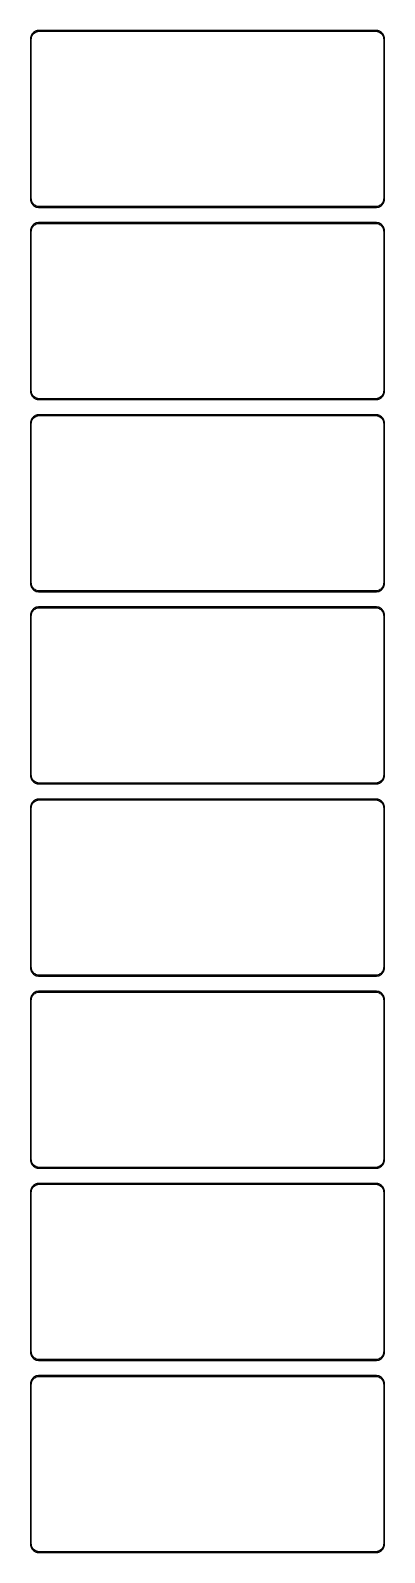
# Model space of a CAD drawing. Header units: metres. Extents: x -105 to 105, y 1658 to 3358.
# Drawn here: x -105 to 105, y 2456 to 3358 of the extents above; entities that cross this region are included whole.
import ezdxf

# ---------------------------------------------------------------- set-up
doc = ezdxf.new("R2010")
doc.units = ezdxf.units.M

msp = doc.modelspace()

# ---------------------------------------------------------------- linework, layer by layer
for p, q in [((-104.961, 3354.13), (-105, 3353.5)), ((-105, 3353.5), (-105, 3258.5)), ((-104.843, 3354.74), (-104.961, 3354.13)), ((-104.649, 3355.34), (-104.843, 3354.74)), ((-104.382, 3355.91), (-104.649, 3355.34)), ((-104.5, 3353.25), (-104.463, 3353.85)), ((-104.5, 3258.75), (-104.5, 3353.25)), ((-104.463, 3353.85), (-104.351, 3354.43)), ((-104.045, 3356.44), (-104.382, 3355.91)), ((-104.351, 3354.43), (-104.166, 3355)), ((-104.166, 3355), (-103.912, 3355.54)), ((-103.645, 3356.92), (-104.045, 3356.44)), ((-103.912, 3355.54), (-103.593, 3356.04)), ((-103.187, 3357.35), (-103.645, 3356.92)), ((-103.593, 3356.04), (-103.213, 3356.5)), ((-103.213, 3356.5), (-102.778, 3356.91)), ((-102.679, 3357.72), (-103.187, 3357.35)), ((-102.778, 3356.91), (-102.295, 3357.26)), ((-102.129, 3358.02), (-102.679, 3357.72)), ((-102.295, 3357.26), (-101.772, 3357.55)), ((-101.545, 3358.26), (-102.129, 3358.02)), ((-101.772, 3357.55), (-101.218, 3357.77)), ((-100.937, 3358.41), (-101.545, 3358.26)), ((-101.218, 3357.77), (-100.64, 3357.92)), ((-100.314, 3358.49), (-100.937, 3358.41)), ((-100.64, 3357.92), (-100.048, 3357.99)), ((100.314, 3358.49), (-100.314, 3358.49)), ((-100.048, 3357.99), (100.048, 3357.99)), ((100.048, 3357.99), (100.64, 3357.92)), ((100.937, 3358.41), (100.314, 3358.49)), ((100.64, 3357.92), (101.218, 3357.77)), ((101.545, 3358.26), (100.937, 3358.41)), ((101.218, 3357.77), (101.772, 3357.55)), ((102.129, 3358.02), (101.545, 3358.26)), ((101.772, 3357.55), (102.295, 3357.26)), ((102.679, 3357.72), (102.129, 3358.02)), ((102.295, 3357.26), (102.778, 3356.91)), ((103.187, 3357.35), (102.679, 3357.72)), ((102.778, 3356.91), (103.213, 3356.5)), ((103.645, 3356.92), (103.187, 3357.35)), ((103.213, 3356.5), (103.593, 3356.04)), ((103.593, 3356.04), (103.912, 3355.54)), ((104.045, 3356.44), (103.645, 3356.92)), ((103.912, 3355.54), (104.166, 3355)), ((104.382, 3355.91), (104.045, 3356.44)), ((104.166, 3355), (104.351, 3354.43)), ((104.351, 3354.43), (104.463, 3353.85)), ((104.649, 3355.34), (104.382, 3355.91)), ((104.463, 3353.85), (104.5, 3353.25)), ((104.5, 3353.25), (104.5, 3258.75)), ((104.843, 3354.74), (104.649, 3355.34)), ((104.961, 3354.13), (104.843, 3354.74)), ((105, 3353.5), (104.961, 3354.13)), ((105, 3258.5), (105, 3353.5)), ((-105, 3258.5), (-104.961, 3257.87)), ((-104.961, 3257.87), (-104.843, 3257.26)), ((-104.843, 3257.26), (-104.649, 3256.66)), ((-104.649, 3256.66), (-104.382, 3256.09)), ((-104.463, 3258.15), (-104.5, 3258.75)), ((-104.351, 3257.57), (-104.463, 3258.15)), ((-104.382, 3256.09), (-104.045, 3255.56)), ((-104.166, 3257), (-104.351, 3257.57)), ((-103.912, 3256.46), (-104.166, 3257)), ((-104.045, 3255.56), (-103.645, 3255.08)), ((-103.593, 3255.96), (-103.912, 3256.46)), ((-103.645, 3255.08), (-103.187, 3254.65)), ((-103.213, 3255.5), (-103.593, 3255.96)), ((-102.778, 3255.09), (-103.213, 3255.5)), ((-103.187, 3254.65), (-102.679, 3254.28)), ((-102.295, 3254.74), (-102.778, 3255.09)), ((-102.679, 3254.28), (-102.129, 3253.98)), ((-101.772, 3254.45), (-102.295, 3254.74)), ((-102.129, 3253.98), (-101.545, 3253.74)), ((-101.218, 3254.23), (-101.772, 3254.45)), ((-101.545, 3253.74), (-100.937, 3253.59)), ((-100.64, 3254.08), (-101.218, 3254.23)), ((-100.937, 3253.59), (-100.314, 3253.51)), ((-100.048, 3254.01), (-100.64, 3254.08)), ((-100.314, 3253.51), (100.314, 3253.51)), ((100.048, 3254.01), (-100.048, 3254.01)), ((100.64, 3254.08), (100.048, 3254.01)), ((100.314, 3253.51), (100.937, 3253.59)), ((101.218, 3254.23), (100.64, 3254.08)), ((100.937, 3253.59), (101.545, 3253.74)), ((101.772, 3254.45), (101.218, 3254.23)), ((101.545, 3253.74), (102.129, 3253.98)), ((102.295, 3254.74), (101.772, 3254.45)), ((102.129, 3253.98), (102.679, 3254.28)), ((102.778, 3255.09), (102.295, 3254.74)), ((102.679, 3254.28), (103.187, 3254.65)), ((103.213, 3255.5), (102.778, 3255.09)), ((103.187, 3254.65), (103.645, 3255.08)), ((103.593, 3255.96), (103.213, 3255.5)), ((103.912, 3256.46), (103.593, 3255.96)), ((103.645, 3255.08), (104.045, 3255.56)), ((104.166, 3257), (103.912, 3256.46)), ((104.045, 3255.56), (104.382, 3256.09)), ((104.351, 3257.57), (104.166, 3257)), ((104.463, 3258.15), (104.351, 3257.57)), ((104.382, 3256.09), (104.649, 3256.66)), ((104.5, 3258.75), (104.463, 3258.15)), ((104.649, 3256.66), (104.843, 3257.26)), ((104.843, 3257.26), (104.961, 3257.87)), ((104.961, 3257.87), (105, 3258.5)), ((-104.382, 3241.91), (-104.649, 3241.34)), ((-104.045, 3242.44), (-104.382, 3241.91)), ((-103.645, 3242.92), (-104.045, 3242.44)), ((-103.912, 3241.54), (-103.593, 3242.04)), ((-103.187, 3243.35), (-103.645, 3242.92)), ((-103.593, 3242.04), (-103.213, 3242.5)), ((-103.213, 3242.5), (-102.778, 3242.91)), ((-102.679, 3243.72), (-103.187, 3243.35)), ((-102.778, 3242.91), (-102.295, 3243.26)), ((-102.129, 3244.02), (-102.679, 3243.72)), ((-102.295, 3243.26), (-101.772, 3243.55)), ((-101.545, 3244.26), (-102.129, 3244.02)), ((-101.772, 3243.55), (-101.218, 3243.77)), ((-100.937, 3244.41), (-101.545, 3244.26)), ((-101.218, 3243.77), (-100.64, 3243.92)), ((-100.314, 3244.49), (-100.937, 3244.41)), ((-100.64, 3243.92), (-100.048, 3243.99)), ((100.314, 3244.49), (-100.314, 3244.49)), ((-100.048, 3243.99), (100.048, 3243.99)), ((100.048, 3243.99), (100.64, 3243.92)), ((100.937, 3244.41), (100.314, 3244.49)), ((100.64, 3243.92), (101.218, 3243.77)), ((101.545, 3244.26), (100.937, 3244.41)), ((101.218, 3243.77), (101.772, 3243.55)), ((102.129, 3244.02), (101.545, 3244.26)), ((101.772, 3243.55), (102.295, 3243.26)), ((102.679, 3243.72), (102.129, 3244.02)), ((102.295, 3243.26), (102.778, 3242.91)), ((103.187, 3243.35), (102.679, 3243.72)), ((102.778, 3242.91), (103.213, 3242.5)), ((103.645, 3242.92), (103.187, 3243.35)), ((103.213, 3242.5), (103.593, 3242.04)), ((103.593, 3242.04), (103.912, 3241.54)), ((104.045, 3242.44), (103.645, 3242.92)), ((104.382, 3241.91), (104.045, 3242.44)), ((104.649, 3241.34), (104.382, 3241.91)), ((-104.961, 3240.13), (-105, 3239.5)), ((-105, 3239.5), (-105, 3144.5)), ((-104.843, 3240.74), (-104.961, 3240.13)), ((-104.649, 3241.34), (-104.843, 3240.74)), ((-104.5, 3239.25), (-104.463, 3239.85)), ((-104.5, 3144.75), (-104.5, 3239.25)), ((-104.463, 3239.85), (-104.351, 3240.43)), ((-104.351, 3240.43), (-104.166, 3241)), ((-104.166, 3241), (-103.912, 3241.54)), ((103.912, 3241.54), (104.166, 3241)), ((104.166, 3241), (104.351, 3240.43)), ((104.351, 3240.43), (104.463, 3239.85)), ((104.463, 3239.85), (104.5, 3239.25)), ((104.5, 3239.25), (104.5, 3144.75)), ((104.843, 3240.74), (104.649, 3241.34)), ((104.961, 3240.13), (104.843, 3240.74)), ((105, 3239.5), (104.961, 3240.13)), ((105, 3144.5), (105, 3239.5)), ((-105, 3144.5), (-104.961, 3143.87)), ((-104.961, 3143.87), (-104.843, 3143.26)), ((-104.843, 3143.26), (-104.649, 3142.66)), ((-104.649, 3142.66), (-104.382, 3142.09)), ((-104.463, 3144.15), (-104.5, 3144.75)), ((-104.351, 3143.57), (-104.463, 3144.15)), ((-104.166, 3143), (-104.351, 3143.57)), ((-103.912, 3142.46), (-104.166, 3143)), ((-103.593, 3141.96), (-103.912, 3142.46)), ((103.912, 3142.46), (103.593, 3141.96)), ((104.166, 3143), (103.912, 3142.46)), ((104.351, 3143.57), (104.166, 3143)), ((104.463, 3144.15), (104.351, 3143.57)), ((104.382, 3142.09), (104.649, 3142.66)), ((104.5, 3144.75), (104.463, 3144.15)), ((104.649, 3142.66), (104.843, 3143.26)), ((104.843, 3143.26), (104.961, 3143.87)), ((104.961, 3143.87), (105, 3144.5)), ((-104.382, 3142.09), (-104.045, 3141.56)), ((-104.045, 3141.56), (-103.645, 3141.08)), ((-103.645, 3141.08), (-103.187, 3140.65)), ((-103.213, 3141.5), (-103.593, 3141.96)), ((-102.778, 3141.09), (-103.213, 3141.5)), ((-103.187, 3140.65), (-102.679, 3140.28)), ((-102.295, 3140.74), (-102.778, 3141.09)), ((-102.679, 3140.28), (-102.129, 3139.98)), ((-101.772, 3140.45), (-102.295, 3140.74)), ((-102.129, 3139.98), (-101.545, 3139.74)), ((-101.218, 3140.23), (-101.772, 3140.45)), ((-101.545, 3139.74), (-100.937, 3139.59)), ((-100.64, 3140.08), (-101.218, 3140.23)), ((-100.937, 3139.59), (-100.314, 3139.51)), ((-100.048, 3140.01), (-100.64, 3140.08)), ((-100.314, 3139.51), (100.314, 3139.51)), ((100.048, 3140.01), (-100.048, 3140.01)), ((100.64, 3140.08), (100.048, 3140.01)), ((100.314, 3139.51), (100.937, 3139.59)), ((101.218, 3140.23), (100.64, 3140.08)), ((100.937, 3139.59), (101.545, 3139.74)), ((101.772, 3140.45), (101.218, 3140.23)), ((101.545, 3139.74), (102.129, 3139.98)), ((102.295, 3140.74), (101.772, 3140.45)), ((102.129, 3139.98), (102.679, 3140.28)), ((102.778, 3141.09), (102.295, 3140.74)), ((102.679, 3140.28), (103.187, 3140.65)), ((103.213, 3141.5), (102.778, 3141.09)), ((103.187, 3140.65), (103.645, 3141.08)), ((103.593, 3141.96), (103.213, 3141.5)), ((103.645, 3141.08), (104.045, 3141.56)), ((104.045, 3141.56), (104.382, 3142.09)), ((-104.961, 3126.13), (-105, 3125.5)), ((-105, 3125.5), (-105, 3030.5)), ((-104.843, 3126.74), (-104.961, 3126.13)), ((-104.649, 3127.34), (-104.843, 3126.74)), ((-104.382, 3127.91), (-104.649, 3127.34)), ((-104.5, 3125.25), (-104.463, 3125.85)), ((-104.5, 3030.75), (-104.5, 3125.25)), ((-104.463, 3125.85), (-104.351, 3126.43)), ((-104.045, 3128.44), (-104.382, 3127.91)), ((-104.351, 3126.43), (-104.166, 3127)), ((-104.166, 3127), (-103.912, 3127.54)), ((-103.645, 3128.92), (-104.045, 3128.44)), ((-103.912, 3127.54), (-103.593, 3128.04)), ((-103.187, 3129.35), (-103.645, 3128.92)), ((-103.593, 3128.04), (-103.213, 3128.5)), ((-103.213, 3128.5), (-102.778, 3128.91)), ((-102.679, 3129.72), (-103.187, 3129.35)), ((-102.778, 3128.91), (-102.295, 3129.26)), ((-102.129, 3130.02), (-102.679, 3129.72)), ((-102.295, 3129.26), (-101.772, 3129.55)), ((-101.545, 3130.26), (-102.129, 3130.02)), ((-101.772, 3129.55), (-101.218, 3129.77)), ((-100.937, 3130.41), (-101.545, 3130.26)), ((-101.218, 3129.77), (-100.64, 3129.92)), ((-100.314, 3130.49), (-100.937, 3130.41)), ((-100.64, 3129.92), (-100.048, 3129.99)), ((100.314, 3130.49), (-100.314, 3130.49)), ((-100.048, 3129.99), (100.048, 3129.99)), ((100.048, 3129.99), (100.64, 3129.92)), ((100.937, 3130.41), (100.314, 3130.49)), ((100.64, 3129.92), (101.218, 3129.77)), ((101.545, 3130.26), (100.937, 3130.41)), ((101.218, 3129.77), (101.772, 3129.55)), ((102.129, 3130.02), (101.545, 3130.26)), ((101.772, 3129.55), (102.295, 3129.26)), ((102.679, 3129.72), (102.129, 3130.02)), ((102.295, 3129.26), (102.778, 3128.91)), ((103.187, 3129.35), (102.679, 3129.72)), ((102.778, 3128.91), (103.213, 3128.5)), ((103.645, 3128.92), (103.187, 3129.35)), ((103.213, 3128.5), (103.593, 3128.04)), ((103.593, 3128.04), (103.912, 3127.54)), ((104.045, 3128.44), (103.645, 3128.92)), ((103.912, 3127.54), (104.166, 3127)), ((104.382, 3127.91), (104.045, 3128.44)), ((104.166, 3127), (104.351, 3126.43)), ((104.351, 3126.43), (104.463, 3125.85)), ((104.649, 3127.34), (104.382, 3127.91)), ((104.463, 3125.85), (104.5, 3125.25)), ((104.5, 3125.25), (104.5, 3030.75)), ((104.843, 3126.74), (104.649, 3127.34)), ((104.961, 3126.13), (104.843, 3126.74)), ((105, 3125.5), (104.961, 3126.13)), ((105, 3030.5), (105, 3125.5)), ((-105, 3030.5), (-104.961, 3029.87)), ((-104.961, 3029.87), (-104.843, 3029.26)), ((-104.843, 3029.26), (-104.649, 3028.66)), ((-104.649, 3028.66), (-104.382, 3028.09)), ((-104.463, 3030.15), (-104.5, 3030.75)), ((-104.351, 3029.57), (-104.463, 3030.15)), ((-104.382, 3028.09), (-104.045, 3027.56)), ((-104.166, 3029), (-104.351, 3029.57)), ((-103.912, 3028.46), (-104.166, 3029)), ((-104.045, 3027.56), (-103.645, 3027.08)), ((-103.593, 3027.96), (-103.912, 3028.46)), ((-103.645, 3027.08), (-103.187, 3026.65)), ((-103.213, 3027.5), (-103.593, 3027.96)), ((-102.778, 3027.09), (-103.213, 3027.5)), ((-103.187, 3026.65), (-102.679, 3026.28)), ((-102.295, 3026.74), (-102.778, 3027.09)), ((-102.679, 3026.28), (-102.129, 3025.98)), ((-101.772, 3026.45), (-102.295, 3026.74)), ((-102.129, 3025.98), (-101.545, 3025.74)), ((-101.218, 3026.23), (-101.772, 3026.45)), ((-101.545, 3025.74), (-100.937, 3025.59)), ((-100.64, 3026.08), (-101.218, 3026.23)), ((-100.937, 3025.59), (-100.314, 3025.51)), ((-100.048, 3026.01), (-100.64, 3026.08)), ((-100.314, 3025.51), (100.314, 3025.51)), ((100.048, 3026.01), (-100.048, 3026.01)), ((100.64, 3026.08), (100.048, 3026.01)), ((100.314, 3025.51), (100.937, 3025.59)), ((101.218, 3026.23), (100.64, 3026.08)), ((100.937, 3025.59), (101.545, 3025.74)), ((101.772, 3026.45), (101.218, 3026.23)), ((101.545, 3025.74), (102.129, 3025.98)), ((102.295, 3026.74), (101.772, 3026.45)), ((102.129, 3025.98), (102.679, 3026.28)), ((102.778, 3027.09), (102.295, 3026.74)), ((102.679, 3026.28), (103.187, 3026.65)), ((103.213, 3027.5), (102.778, 3027.09)), ((103.187, 3026.65), (103.645, 3027.08)), ((103.593, 3027.96), (103.213, 3027.5)), ((103.912, 3028.46), (103.593, 3027.96)), ((103.645, 3027.08), (104.045, 3027.56)), ((104.166, 3029), (103.912, 3028.46)), ((104.045, 3027.56), (104.382, 3028.09)), ((104.351, 3029.57), (104.166, 3029)), ((104.463, 3030.15), (104.351, 3029.57)), ((104.382, 3028.09), (104.649, 3028.66)), ((104.5, 3030.75), (104.463, 3030.15)), ((104.649, 3028.66), (104.843, 3029.26)), ((104.843, 3029.26), (104.961, 3029.87)), ((104.961, 3029.87), (105, 3030.5)), ((-102.129, 3016.02), (-102.679, 3015.72)), ((-101.545, 3016.26), (-102.129, 3016.02)), ((-100.937, 3016.41), (-101.545, 3016.26)), ((-100.314, 3016.49), (-100.937, 3016.41)), ((-100.64, 3015.92), (-100.048, 3015.99)), ((100.314, 3016.49), (-100.314, 3016.49)), ((-100.048, 3015.99), (100.048, 3015.99)), ((100.048, 3015.99), (100.64, 3015.92)), ((100.937, 3016.41), (100.314, 3016.49)), ((101.545, 3016.26), (100.937, 3016.41)), ((102.129, 3016.02), (101.545, 3016.26)), ((102.679, 3015.72), (102.129, 3016.02)), ((-104.961, 3012.13), (-105, 3011.5)), ((-105, 3011.5), (-105, 2916.5)), ((-104.843, 3012.74), (-104.961, 3012.13)), ((-104.649, 3013.34), (-104.843, 3012.74)), ((-104.382, 3013.91), (-104.649, 3013.34)), ((-104.5, 3011.25), (-104.463, 3011.85)), ((-104.5, 2916.75), (-104.5, 3011.25)), ((-104.463, 3011.85), (-104.351, 3012.43)), ((-104.045, 3014.44), (-104.382, 3013.91)), ((-104.351, 3012.43), (-104.166, 3013)), ((-104.166, 3013), (-103.912, 3013.54)), ((-103.645, 3014.92), (-104.045, 3014.44)), ((-103.912, 3013.54), (-103.593, 3014.04)), ((-103.187, 3015.35), (-103.645, 3014.92)), ((-103.593, 3014.04), (-103.213, 3014.5)), ((-103.213, 3014.5), (-102.778, 3014.91)), ((-102.679, 3015.72), (-103.187, 3015.35)), ((-102.778, 3014.91), (-102.295, 3015.26)), ((-102.295, 3015.26), (-101.772, 3015.55)), ((-101.772, 3015.55), (-101.218, 3015.77)), ((-101.218, 3015.77), (-100.64, 3015.92)), ((100.64, 3015.92), (101.218, 3015.77)), ((101.218, 3015.77), (101.772, 3015.55)), ((101.772, 3015.55), (102.295, 3015.26)), ((102.295, 3015.26), (102.778, 3014.91)), ((103.187, 3015.35), (102.679, 3015.72)), ((102.778, 3014.91), (103.213, 3014.5)), ((103.645, 3014.92), (103.187, 3015.35)), ((103.213, 3014.5), (103.593, 3014.04)), ((103.593, 3014.04), (103.912, 3013.54)), ((104.045, 3014.44), (103.645, 3014.92)), ((103.912, 3013.54), (104.166, 3013)), ((104.382, 3013.91), (104.045, 3014.44)), ((104.166, 3013), (104.351, 3012.43)), ((104.351, 3012.43), (104.463, 3011.85)), ((104.649, 3013.34), (104.382, 3013.91)), ((104.463, 3011.85), (104.5, 3011.25)), ((104.5, 3011.25), (104.5, 2916.75)), ((104.843, 3012.74), (104.649, 3013.34)), ((104.961, 3012.13), (104.843, 3012.74)), ((105, 3011.5), (104.961, 3012.13)), ((105, 2916.5), (105, 3011.5)), ((-104.463, 2916.15), (-104.5, 2916.75)), ((104.5, 2916.75), (104.463, 2916.15)), ((-105, 2916.5), (-104.961, 2915.87)), ((-104.961, 2915.87), (-104.843, 2915.26)), ((-104.843, 2915.26), (-104.649, 2914.66)), ((-104.649, 2914.66), (-104.382, 2914.09)), ((-104.351, 2915.57), (-104.463, 2916.15)), ((-104.382, 2914.09), (-104.045, 2913.56)), ((-104.166, 2915), (-104.351, 2915.57)), ((-103.912, 2914.46), (-104.166, 2915)), ((-104.045, 2913.56), (-103.645, 2913.08)), ((-103.593, 2913.96), (-103.912, 2914.46)), ((-103.645, 2913.08), (-103.187, 2912.65)), ((-103.213, 2913.5), (-103.593, 2913.96)), ((-102.778, 2913.09), (-103.213, 2913.5)), ((-103.187, 2912.65), (-102.679, 2912.28)), ((-102.295, 2912.74), (-102.778, 2913.09)), ((-102.679, 2912.28), (-102.129, 2911.98)), ((-101.772, 2912.45), (-102.295, 2912.74)), ((-102.129, 2911.98), (-101.545, 2911.74)), ((-101.218, 2912.23), (-101.772, 2912.45)), ((-101.545, 2911.74), (-100.937, 2911.59)), ((-100.64, 2912.08), (-101.218, 2912.23)), ((-100.937, 2911.59), (-100.314, 2911.51)), ((-100.048, 2912.01), (-100.64, 2912.08)), ((-100.314, 2911.51), (100.314, 2911.51)), ((100.048, 2912.01), (-100.048, 2912.01)), ((100.64, 2912.08), (100.048, 2912.01)), ((100.314, 2911.51), (100.937, 2911.59)), ((101.218, 2912.23), (100.64, 2912.08)), ((100.937, 2911.59), (101.545, 2911.74)), ((101.772, 2912.45), (101.218, 2912.23)), ((101.545, 2911.74), (102.129, 2911.98)), ((102.295, 2912.74), (101.772, 2912.45)), ((102.129, 2911.98), (102.679, 2912.28)), ((102.778, 2913.09), (102.295, 2912.74)), ((102.679, 2912.28), (103.187, 2912.65)), ((103.213, 2913.5), (102.778, 2913.09)), ((103.187, 2912.65), (103.645, 2913.08)), ((103.593, 2913.96), (103.213, 2913.5)), ((103.912, 2914.46), (103.593, 2913.96)), ((103.645, 2913.08), (104.045, 2913.56)), ((104.166, 2915), (103.912, 2914.46)), ((104.045, 2913.56), (104.382, 2914.09)), ((104.351, 2915.57), (104.166, 2915)), ((104.463, 2916.15), (104.351, 2915.57)), ((104.382, 2914.09), (104.649, 2914.66)), ((104.649, 2914.66), (104.843, 2915.26)), ((104.843, 2915.26), (104.961, 2915.87)), ((104.961, 2915.87), (105, 2916.5)), ((-104.843, 2898.74), (-104.961, 2898.13)), ((-104.649, 2899.34), (-104.843, 2898.74)), ((-104.382, 2899.91), (-104.649, 2899.34)), ((-104.045, 2900.44), (-104.382, 2899.91)), ((-104.351, 2898.43), (-104.166, 2899)), ((-104.166, 2899), (-103.912, 2899.54)), ((-103.645, 2900.92), (-104.045, 2900.44)), ((-103.912, 2899.54), (-103.593, 2900.04)), ((-103.187, 2901.35), (-103.645, 2900.92)), ((-103.593, 2900.04), (-103.213, 2900.5)), ((-103.213, 2900.5), (-102.778, 2900.91)), ((-102.679, 2901.72), (-103.187, 2901.35)), ((-102.778, 2900.91), (-102.295, 2901.26)), ((-102.129, 2902.02), (-102.679, 2901.72)), ((-102.295, 2901.26), (-101.772, 2901.55)), ((-101.545, 2902.26), (-102.129, 2902.02)), ((-101.772, 2901.55), (-101.218, 2901.77)), ((-100.937, 2902.41), (-101.545, 2902.26)), ((-101.218, 2901.77), (-100.64, 2901.92)), ((-100.314, 2902.49), (-100.937, 2902.41)), ((-100.64, 2901.92), (-100.048, 2901.99)), ((100.314, 2902.49), (-100.314, 2902.49)), ((-100.048, 2901.99), (100.048, 2901.99)), ((100.048, 2901.99), (100.64, 2901.92)), ((100.937, 2902.41), (100.314, 2902.49)), ((100.64, 2901.92), (101.218, 2901.77)), ((101.545, 2902.26), (100.937, 2902.41)), ((101.218, 2901.77), (101.772, 2901.55)), ((102.129, 2902.02), (101.545, 2902.26)), ((101.772, 2901.55), (102.295, 2901.26)), ((102.679, 2901.72), (102.129, 2902.02)), ((102.295, 2901.26), (102.778, 2900.91)), ((103.187, 2901.35), (102.679, 2901.72)), ((102.778, 2900.91), (103.213, 2900.5)), ((103.645, 2900.92), (103.187, 2901.35)), ((103.213, 2900.5), (103.593, 2900.04)), ((103.593, 2900.04), (103.912, 2899.54)), ((104.045, 2900.44), (103.645, 2900.92)), ((103.912, 2899.54), (104.166, 2899)), ((104.382, 2899.91), (104.045, 2900.44)), ((104.166, 2899), (104.351, 2898.43)), ((104.649, 2899.34), (104.382, 2899.91)), ((104.843, 2898.74), (104.649, 2899.34)), ((104.961, 2898.13), (104.843, 2898.74)), ((-104.961, 2898.13), (-105, 2897.5)), ((-105, 2897.5), (-105, 2802.5)), ((-104.5, 2897.25), (-104.463, 2897.85)), ((-104.5, 2802.75), (-104.5, 2897.25)), ((-104.463, 2897.85), (-104.351, 2898.43)), ((104.351, 2898.43), (104.463, 2897.85)), ((104.463, 2897.85), (104.5, 2897.25)), ((104.5, 2897.25), (104.5, 2802.75)), ((105, 2897.5), (104.961, 2898.13)), ((105, 2802.5), (105, 2897.5)), ((-105, 2802.5), (-104.961, 2801.87)), ((-104.961, 2801.87), (-104.843, 2801.26)), ((-104.843, 2801.26), (-104.649, 2800.66)), ((-104.649, 2800.66), (-104.382, 2800.09)), ((-104.463, 2802.15), (-104.5, 2802.75)), ((-104.351, 2801.57), (-104.463, 2802.15)), ((-104.382, 2800.09), (-104.045, 2799.56)), ((-104.166, 2801), (-104.351, 2801.57)), ((-103.912, 2800.46), (-104.166, 2801)), ((-104.045, 2799.56), (-103.645, 2799.08)), ((-103.593, 2799.96), (-103.912, 2800.46)), ((-103.213, 2799.5), (-103.593, 2799.96)), ((-102.778, 2799.09), (-103.213, 2799.5)), ((103.213, 2799.5), (102.778, 2799.09)), ((103.593, 2799.96), (103.213, 2799.5)), ((103.912, 2800.46), (103.593, 2799.96)), ((103.645, 2799.08), (104.045, 2799.56)), ((104.166, 2801), (103.912, 2800.46)), ((104.045, 2799.56), (104.382, 2800.09)), ((104.351, 2801.57), (104.166, 2801)), ((104.463, 2802.15), (104.351, 2801.57)), ((104.382, 2800.09), (104.649, 2800.66)), ((104.5, 2802.75), (104.463, 2802.15)), ((104.649, 2800.66), (104.843, 2801.26)), ((104.843, 2801.26), (104.961, 2801.87)), ((104.961, 2801.87), (105, 2802.5)), ((-103.645, 2799.08), (-103.187, 2798.65)), ((-103.187, 2798.65), (-102.679, 2798.28)), ((-102.295, 2798.74), (-102.778, 2799.09)), ((-102.679, 2798.28), (-102.129, 2797.98)), ((-101.772, 2798.45), (-102.295, 2798.74)), ((-102.129, 2797.98), (-101.545, 2797.74)), ((-101.218, 2798.23), (-101.772, 2798.45)), ((-101.545, 2797.74), (-100.937, 2797.59)), ((-100.64, 2798.08), (-101.218, 2798.23)), ((-100.937, 2797.59), (-100.314, 2797.51)), ((-100.048, 2798.01), (-100.64, 2798.08)), ((-100.314, 2797.51), (100.314, 2797.51)), ((100.048, 2798.01), (-100.048, 2798.01)), ((100.64, 2798.08), (100.048, 2798.01)), ((100.314, 2797.51), (100.937, 2797.59)), ((101.218, 2798.23), (100.64, 2798.08)), ((100.937, 2797.59), (101.545, 2797.74)), ((101.772, 2798.45), (101.218, 2798.23)), ((101.545, 2797.74), (102.129, 2797.98)), ((102.295, 2798.74), (101.772, 2798.45)), ((102.129, 2797.98), (102.679, 2798.28)), ((102.778, 2799.09), (102.295, 2798.74)), ((102.679, 2798.28), (103.187, 2798.65)), ((103.187, 2798.65), (103.645, 2799.08)), ((-104.961, 2784.13), (-105, 2783.5)), ((-105, 2783.5), (-105, 2688.5)), ((-104.843, 2784.74), (-104.961, 2784.13)), ((-104.649, 2785.34), (-104.843, 2784.74)), ((-104.382, 2785.91), (-104.649, 2785.34)), ((-104.5, 2783.25), (-104.463, 2783.85)), ((-104.5, 2688.75), (-104.5, 2783.25)), ((-104.463, 2783.85), (-104.351, 2784.43)), ((-104.045, 2786.44), (-104.382, 2785.91)), ((-104.351, 2784.43), (-104.166, 2785)), ((-104.166, 2785), (-103.912, 2785.54)), ((-103.645, 2786.92), (-104.045, 2786.44)), ((-103.912, 2785.54), (-103.593, 2786.04)), ((-103.187, 2787.35), (-103.645, 2786.92)), ((-103.593, 2786.04), (-103.213, 2786.5)), ((-103.213, 2786.5), (-102.778, 2786.91)), ((-102.679, 2787.72), (-103.187, 2787.35)), ((-102.778, 2786.91), (-102.295, 2787.26)), ((-102.129, 2788.02), (-102.679, 2787.72)), ((-102.295, 2787.26), (-101.772, 2787.55)), ((-101.545, 2788.26), (-102.129, 2788.02)), ((-101.772, 2787.55), (-101.218, 2787.77)), ((-100.937, 2788.41), (-101.545, 2788.26)), ((-101.218, 2787.77), (-100.64, 2787.92)), ((-100.314, 2788.49), (-100.937, 2788.41)), ((-100.64, 2787.92), (-100.048, 2787.99)), ((100.314, 2788.49), (-100.314, 2788.49)), ((-100.048, 2787.99), (100.048, 2787.99)), ((100.048, 2787.99), (100.64, 2787.92)), ((100.937, 2788.41), (100.314, 2788.49)), ((100.64, 2787.92), (101.218, 2787.77)), ((101.545, 2788.26), (100.937, 2788.41)), ((101.218, 2787.77), (101.772, 2787.55)), ((102.129, 2788.02), (101.545, 2788.26)), ((101.772, 2787.55), (102.295, 2787.26)), ((102.679, 2787.72), (102.129, 2788.02)), ((102.295, 2787.26), (102.778, 2786.91)), ((103.187, 2787.35), (102.679, 2787.72)), ((102.778, 2786.91), (103.213, 2786.5)), ((103.645, 2786.92), (103.187, 2787.35)), ((103.213, 2786.5), (103.593, 2786.04)), ((103.593, 2786.04), (103.912, 2785.54)), ((104.045, 2786.44), (103.645, 2786.92)), ((103.912, 2785.54), (104.166, 2785)), ((104.382, 2785.91), (104.045, 2786.44)), ((104.166, 2785), (104.351, 2784.43)), ((104.351, 2784.43), (104.463, 2783.85)), ((104.649, 2785.34), (104.382, 2785.91)), ((104.463, 2783.85), (104.5, 2783.25)), ((104.5, 2783.25), (104.5, 2688.75)), ((104.843, 2784.74), (104.649, 2785.34)), ((104.961, 2784.13), (104.843, 2784.74)), ((105, 2783.5), (104.961, 2784.13)), ((105, 2688.5), (105, 2783.5)), ((-105, 2688.5), (-104.961, 2687.87)), ((-104.961, 2687.87), (-104.843, 2687.26)), ((-104.843, 2687.26), (-104.649, 2686.66)), ((-104.649, 2686.66), (-104.382, 2686.09)), ((-104.463, 2688.15), (-104.5, 2688.75)), ((-104.351, 2687.57), (-104.463, 2688.15)), ((-104.382, 2686.09), (-104.045, 2685.56)), ((-104.166, 2687), (-104.351, 2687.57)), ((-103.912, 2686.46), (-104.166, 2687)), ((-104.045, 2685.56), (-103.645, 2685.08)), ((-103.593, 2685.96), (-103.912, 2686.46)), ((-103.645, 2685.08), (-103.187, 2684.65)), ((-103.213, 2685.5), (-103.593, 2685.96)), ((-102.778, 2685.09), (-103.213, 2685.5)), ((-103.187, 2684.65), (-102.679, 2684.28)), ((-102.295, 2684.74), (-102.778, 2685.09)), ((-102.679, 2684.28), (-102.129, 2683.98)), ((-101.772, 2684.45), (-102.295, 2684.74)), ((-102.129, 2683.98), (-101.545, 2683.74)), ((-101.218, 2684.23), (-101.772, 2684.45)), ((-101.545, 2683.74), (-100.937, 2683.59)), ((-100.64, 2684.08), (-101.218, 2684.23)), ((-100.937, 2683.59), (-100.314, 2683.51)), ((-100.048, 2684.01), (-100.64, 2684.08)), ((-100.314, 2683.51), (100.314, 2683.51)), ((100.048, 2684.01), (-100.048, 2684.01)), ((100.64, 2684.08), (100.048, 2684.01)), ((100.314, 2683.51), (100.937, 2683.59)), ((101.218, 2684.23), (100.64, 2684.08)), ((100.937, 2683.59), (101.545, 2683.74)), ((101.772, 2684.45), (101.218, 2684.23)), ((101.545, 2683.74), (102.129, 2683.98)), ((102.295, 2684.74), (101.772, 2684.45)), ((102.129, 2683.98), (102.679, 2684.28)), ((102.778, 2685.09), (102.295, 2684.74)), ((102.679, 2684.28), (103.187, 2684.65)), ((103.213, 2685.5), (102.778, 2685.09)), ((103.187, 2684.65), (103.645, 2685.08)), ((103.593, 2685.96), (103.213, 2685.5)), ((103.912, 2686.46), (103.593, 2685.96)), ((103.645, 2685.08), (104.045, 2685.56)), ((104.166, 2687), (103.912, 2686.46)), ((104.045, 2685.56), (104.382, 2686.09)), ((104.351, 2687.57), (104.166, 2687)), ((104.463, 2688.15), (104.351, 2687.57)), ((104.382, 2686.09), (104.649, 2686.66)), ((104.5, 2688.75), (104.463, 2688.15)), ((104.649, 2686.66), (104.843, 2687.26)), ((104.843, 2687.26), (104.961, 2687.87)), ((104.961, 2687.87), (105, 2688.5)), ((-103.645, 2672.92), (-104.045, 2672.44)), ((-103.187, 2673.35), (-103.645, 2672.92)), ((-103.213, 2672.5), (-102.778, 2672.91)), ((-102.679, 2673.72), (-103.187, 2673.35)), ((-102.778, 2672.91), (-102.295, 2673.26)), ((-102.129, 2674.02), (-102.679, 2673.72)), ((-102.295, 2673.26), (-101.772, 2673.55)), ((-101.545, 2674.26), (-102.129, 2674.02)), ((-101.772, 2673.55), (-101.218, 2673.77)), ((-100.937, 2674.41), (-101.545, 2674.26)), ((-101.218, 2673.77), (-100.64, 2673.92)), ((-100.314, 2674.49), (-100.937, 2674.41)), ((-100.64, 2673.92), (-100.048, 2673.99)), ((100.314, 2674.49), (-100.314, 2674.49)), ((-100.048, 2673.99), (100.048, 2673.99)), ((100.048, 2673.99), (100.64, 2673.92)), ((100.937, 2674.41), (100.314, 2674.49)), ((100.64, 2673.92), (101.218, 2673.77)), ((101.545, 2674.26), (100.937, 2674.41)), ((101.218, 2673.77), (101.772, 2673.55)), ((102.129, 2674.02), (101.545, 2674.26)), ((101.772, 2673.55), (102.295, 2673.26)), ((102.679, 2673.72), (102.129, 2674.02)), ((102.295, 2673.26), (102.778, 2672.91)), ((103.187, 2673.35), (102.679, 2673.72)), ((102.778, 2672.91), (103.213, 2672.5)), ((103.645, 2672.92), (103.187, 2673.35)), ((104.045, 2672.44), (103.645, 2672.92)), ((-104.961, 2670.13), (-105, 2669.5)), ((-105, 2669.5), (-105, 2574.5)), ((-104.843, 2670.74), (-104.961, 2670.13)), ((-104.649, 2671.34), (-104.843, 2670.74)), ((-104.382, 2671.91), (-104.649, 2671.34)), ((-104.5, 2669.25), (-104.463, 2669.85)), ((-104.5, 2574.75), (-104.5, 2669.25)), ((-104.463, 2669.85), (-104.351, 2670.43)), ((-104.045, 2672.44), (-104.382, 2671.91)), ((-104.351, 2670.43), (-104.166, 2671)), ((-104.166, 2671), (-103.912, 2671.54)), ((-103.912, 2671.54), (-103.593, 2672.04)), ((-103.593, 2672.04), (-103.213, 2672.5)), ((103.213, 2672.5), (103.593, 2672.04)), ((103.593, 2672.04), (103.912, 2671.54)), ((103.912, 2671.54), (104.166, 2671)), ((104.382, 2671.91), (104.045, 2672.44)), ((104.166, 2671), (104.351, 2670.43)), ((104.351, 2670.43), (104.463, 2669.85)), ((104.649, 2671.34), (104.382, 2671.91)), ((104.463, 2669.85), (104.5, 2669.25)), ((104.5, 2669.25), (104.5, 2574.75)), ((104.843, 2670.74), (104.649, 2671.34)), ((104.961, 2670.13), (104.843, 2670.74)), ((105, 2669.5), (104.961, 2670.13)), ((105, 2574.5), (105, 2669.5)), ((-105, 2574.5), (-104.961, 2573.87)), ((-104.961, 2573.87), (-104.843, 2573.26)), ((-104.463, 2574.15), (-104.5, 2574.75)), ((-104.351, 2573.57), (-104.463, 2574.15)), ((-104.166, 2573), (-104.351, 2573.57)), ((104.351, 2573.57), (104.166, 2573)), ((104.463, 2574.15), (104.351, 2573.57)), ((104.5, 2574.75), (104.463, 2574.15)), ((104.843, 2573.26), (104.961, 2573.87)), ((104.961, 2573.87), (105, 2574.5)), ((-104.843, 2573.26), (-104.649, 2572.66)), ((-104.649, 2572.66), (-104.382, 2572.09)), ((-104.382, 2572.09), (-104.045, 2571.56)), ((-103.912, 2572.46), (-104.166, 2573)), ((-104.045, 2571.56), (-103.645, 2571.08)), ((-103.593, 2571.96), (-103.912, 2572.46)), ((-103.645, 2571.08), (-103.187, 2570.65)), ((-103.213, 2571.5), (-103.593, 2571.96)), ((-102.778, 2571.09), (-103.213, 2571.5)), ((-103.187, 2570.65), (-102.679, 2570.28)), ((-102.295, 2570.74), (-102.778, 2571.09)), ((-102.679, 2570.28), (-102.129, 2569.98)), ((-101.772, 2570.45), (-102.295, 2570.74)), ((-102.129, 2569.98), (-101.545, 2569.74)), ((-101.218, 2570.23), (-101.772, 2570.45)), ((-101.545, 2569.74), (-100.937, 2569.59)), ((-100.64, 2570.08), (-101.218, 2570.23)), ((-100.937, 2569.59), (-100.314, 2569.51)), ((-100.048, 2570.01), (-100.64, 2570.08)), ((-100.314, 2569.51), (100.314, 2569.51)), ((100.048, 2570.01), (-100.048, 2570.01)), ((100.64, 2570.08), (100.048, 2570.01)), ((100.314, 2569.51), (100.937, 2569.59)), ((101.218, 2570.23), (100.64, 2570.08)), ((100.937, 2569.59), (101.545, 2569.74)), ((101.772, 2570.45), (101.218, 2570.23)), ((101.545, 2569.74), (102.129, 2569.98)), ((102.295, 2570.74), (101.772, 2570.45)), ((102.129, 2569.98), (102.679, 2570.28)), ((102.778, 2571.09), (102.295, 2570.74)), ((102.679, 2570.28), (103.187, 2570.65)), ((103.213, 2571.5), (102.778, 2571.09)), ((103.187, 2570.65), (103.645, 2571.08)), ((103.593, 2571.96), (103.213, 2571.5)), ((103.912, 2572.46), (103.593, 2571.96)), ((103.645, 2571.08), (104.045, 2571.56)), ((104.166, 2573), (103.912, 2572.46)), ((104.045, 2571.56), (104.382, 2572.09)), ((104.382, 2572.09), (104.649, 2572.66)), ((104.649, 2572.66), (104.843, 2573.26)), ((-104.961, 2556.13), (-105, 2555.5)), ((-105, 2555.5), (-105, 2460.5)), ((-104.843, 2556.74), (-104.961, 2556.13)), ((-104.649, 2557.34), (-104.843, 2556.74)), ((-104.382, 2557.91), (-104.649, 2557.34)), ((-104.5, 2555.25), (-104.463, 2555.85)), ((-104.463, 2555.85), (-104.351, 2556.43)), ((-104.045, 2558.44), (-104.382, 2557.91)), ((-104.351, 2556.43), (-104.166, 2557)), ((-104.166, 2557), (-103.912, 2557.54)), ((-103.645, 2558.92), (-104.045, 2558.44)), ((-103.912, 2557.54), (-103.593, 2558.04)), ((-103.187, 2559.35), (-103.645, 2558.92)), ((-103.593, 2558.04), (-103.213, 2558.5)), ((-103.213, 2558.5), (-102.778, 2558.91)), ((-102.679, 2559.72), (-103.187, 2559.35)), ((-102.778, 2558.91), (-102.295, 2559.26)), ((-102.129, 2560.02), (-102.679, 2559.72)), ((-102.295, 2559.26), (-101.772, 2559.55)), ((-101.545, 2560.26), (-102.129, 2560.02)), ((-101.772, 2559.55), (-101.218, 2559.77)), ((-100.937, 2560.41), (-101.545, 2560.26)), ((-101.218, 2559.77), (-100.64, 2559.92)), ((-100.314, 2560.49), (-100.937, 2560.41)), ((-100.64, 2559.92), (-100.048, 2559.99)), ((100.314, 2560.49), (-100.314, 2560.49)), ((-100.048, 2559.99), (100.048, 2559.99)), ((100.048, 2559.99), (100.64, 2559.92)), ((100.937, 2560.41), (100.314, 2560.49)), ((100.64, 2559.92), (101.218, 2559.77)), ((101.545, 2560.26), (100.937, 2560.41)), ((101.218, 2559.77), (101.772, 2559.55)), ((102.129, 2560.02), (101.545, 2560.26)), ((101.772, 2559.55), (102.295, 2559.26)), ((102.679, 2559.72), (102.129, 2560.02)), ((102.295, 2559.26), (102.778, 2558.91)), ((103.187, 2559.35), (102.679, 2559.72)), ((102.778, 2558.91), (103.213, 2558.5)), ((103.645, 2558.92), (103.187, 2559.35)), ((103.213, 2558.5), (103.593, 2558.04)), ((103.593, 2558.04), (103.912, 2557.54)), ((104.045, 2558.44), (103.645, 2558.92)), ((103.912, 2557.54), (104.166, 2557)), ((104.382, 2557.91), (104.045, 2558.44)), ((104.166, 2557), (104.351, 2556.43)), ((104.351, 2556.43), (104.463, 2555.85)), ((104.649, 2557.34), (104.382, 2557.91)), ((104.463, 2555.85), (104.5, 2555.25)), ((104.843, 2556.74), (104.649, 2557.34)), ((104.961, 2556.13), (104.843, 2556.74)), ((105, 2555.5), (104.961, 2556.13)), ((105, 2460.5), (105, 2555.5)), ((-104.5, 2460.75), (-104.5, 2555.25)), ((104.5, 2555.25), (104.5, 2460.75)), ((-105, 2460.5), (-104.961, 2459.87)), ((-104.961, 2459.87), (-104.843, 2459.26)), ((-104.843, 2459.26), (-104.649, 2458.66)), ((-104.649, 2458.66), (-104.382, 2458.09)), ((-104.463, 2460.15), (-104.5, 2460.75)), ((-104.351, 2459.57), (-104.463, 2460.15)), ((-104.382, 2458.09), (-104.045, 2457.56)), ((-104.166, 2459), (-104.351, 2459.57)), ((-103.912, 2458.46), (-104.166, 2459)), ((-104.045, 2457.56), (-103.645, 2457.08)), ((-103.593, 2457.96), (-103.912, 2458.46)), ((-103.645, 2457.08), (-103.187, 2456.65)), ((-103.213, 2457.5), (-103.593, 2457.96)), ((-102.778, 2457.09), (-103.213, 2457.5)), ((-103.187, 2456.65), (-102.679, 2456.28)), ((-102.295, 2456.74), (-102.778, 2457.09)), ((-102.679, 2456.28), (-102.129, 2455.98)), ((-101.772, 2456.45), (-102.295, 2456.74)), ((-101.218, 2456.23), (-101.772, 2456.45)), ((-100.64, 2456.08), (-101.218, 2456.23)), ((101.218, 2456.23), (100.64, 2456.08)), ((101.772, 2456.45), (101.218, 2456.23)), ((102.295, 2456.74), (101.772, 2456.45)), ((102.129, 2455.98), (102.679, 2456.28)), ((102.778, 2457.09), (102.295, 2456.74)), ((102.679, 2456.28), (103.187, 2456.65)), ((103.213, 2457.5), (102.778, 2457.09)), ((103.187, 2456.65), (103.645, 2457.08)), ((103.593, 2457.96), (103.213, 2457.5)), ((103.912, 2458.46), (103.593, 2457.96)), ((103.645, 2457.08), (104.045, 2457.56)), ((104.166, 2459), (103.912, 2458.46)), ((104.045, 2457.56), (104.382, 2458.09)), ((104.351, 2459.57), (104.166, 2459)), ((104.463, 2460.15), (104.351, 2459.57)), ((104.382, 2458.09), (104.649, 2458.66)), ((104.5, 2460.75), (104.463, 2460.15)), ((104.649, 2458.66), (104.843, 2459.26)), ((104.843, 2459.26), (104.961, 2459.87)), ((104.961, 2459.87), (105, 2460.5)), ((-102.129, 2455.98), (-101.545, 2455.74)), ((-101.545, 2455.74), (-100.937, 2455.59)), ((-100.937, 2455.59), (-100.314, 2455.51)), ((-100.048, 2456.01), (-100.64, 2456.08)), ((-100.314, 2455.51), (100.314, 2455.51)), ((100.048, 2456.01), (-100.048, 2456.01)), ((100.64, 2456.08), (100.048, 2456.01)), ((100.314, 2455.51), (100.937, 2455.59)), ((100.937, 2455.59), (101.545, 2455.74)), ((101.545, 2455.74), (102.129, 2455.98))]:
    msp.add_line(p, q)

doc.saveas('drawing.dxf')
